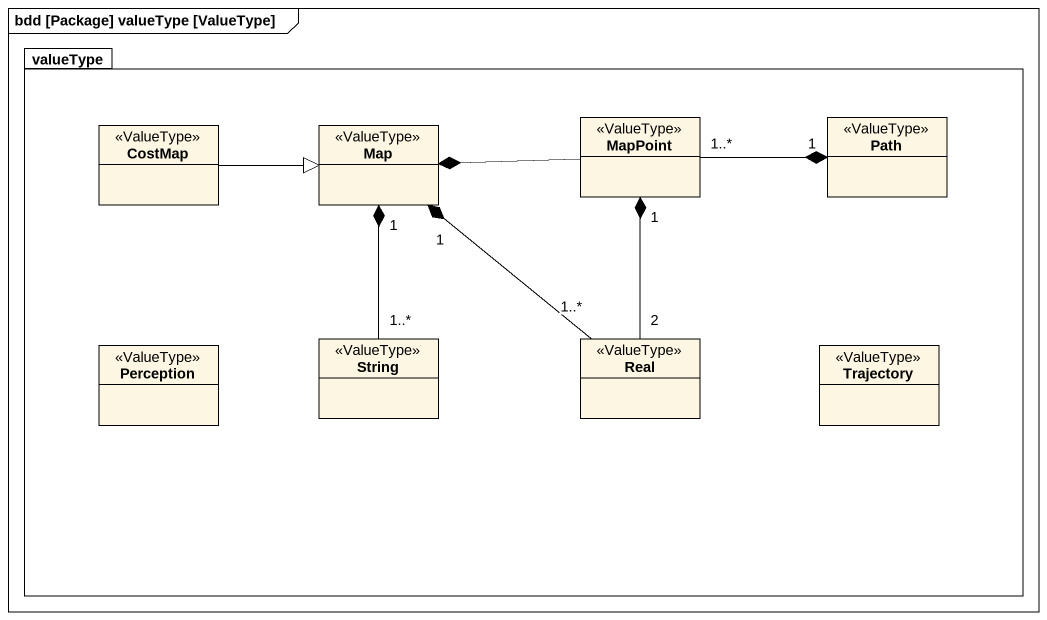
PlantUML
@startuml
mainframe bdd [Package] valueType [ValueType]
hide circle
hide empty members
package valueType {
  class MapPoint <<ValueType>>
  class Path <<ValueType>>
  class CostMap <<ValueType>>
  class "Map" as Map_ <<ValueType>>
  class Perception <<ValueType>>
  class String <<ValueType>>
  class Real <<ValueType>>
  class Trajectory <<ValueType>>
}
MapPoint "1..*" -right-* "1" Path
MapPoint -left-* Map_
CostMap -right-|> Map_
String "1..*" -up-* "1" Map_
Real "2" -up-* "1" MapPoint
Real "1..*" -up-* "1" Map_
@enduml
